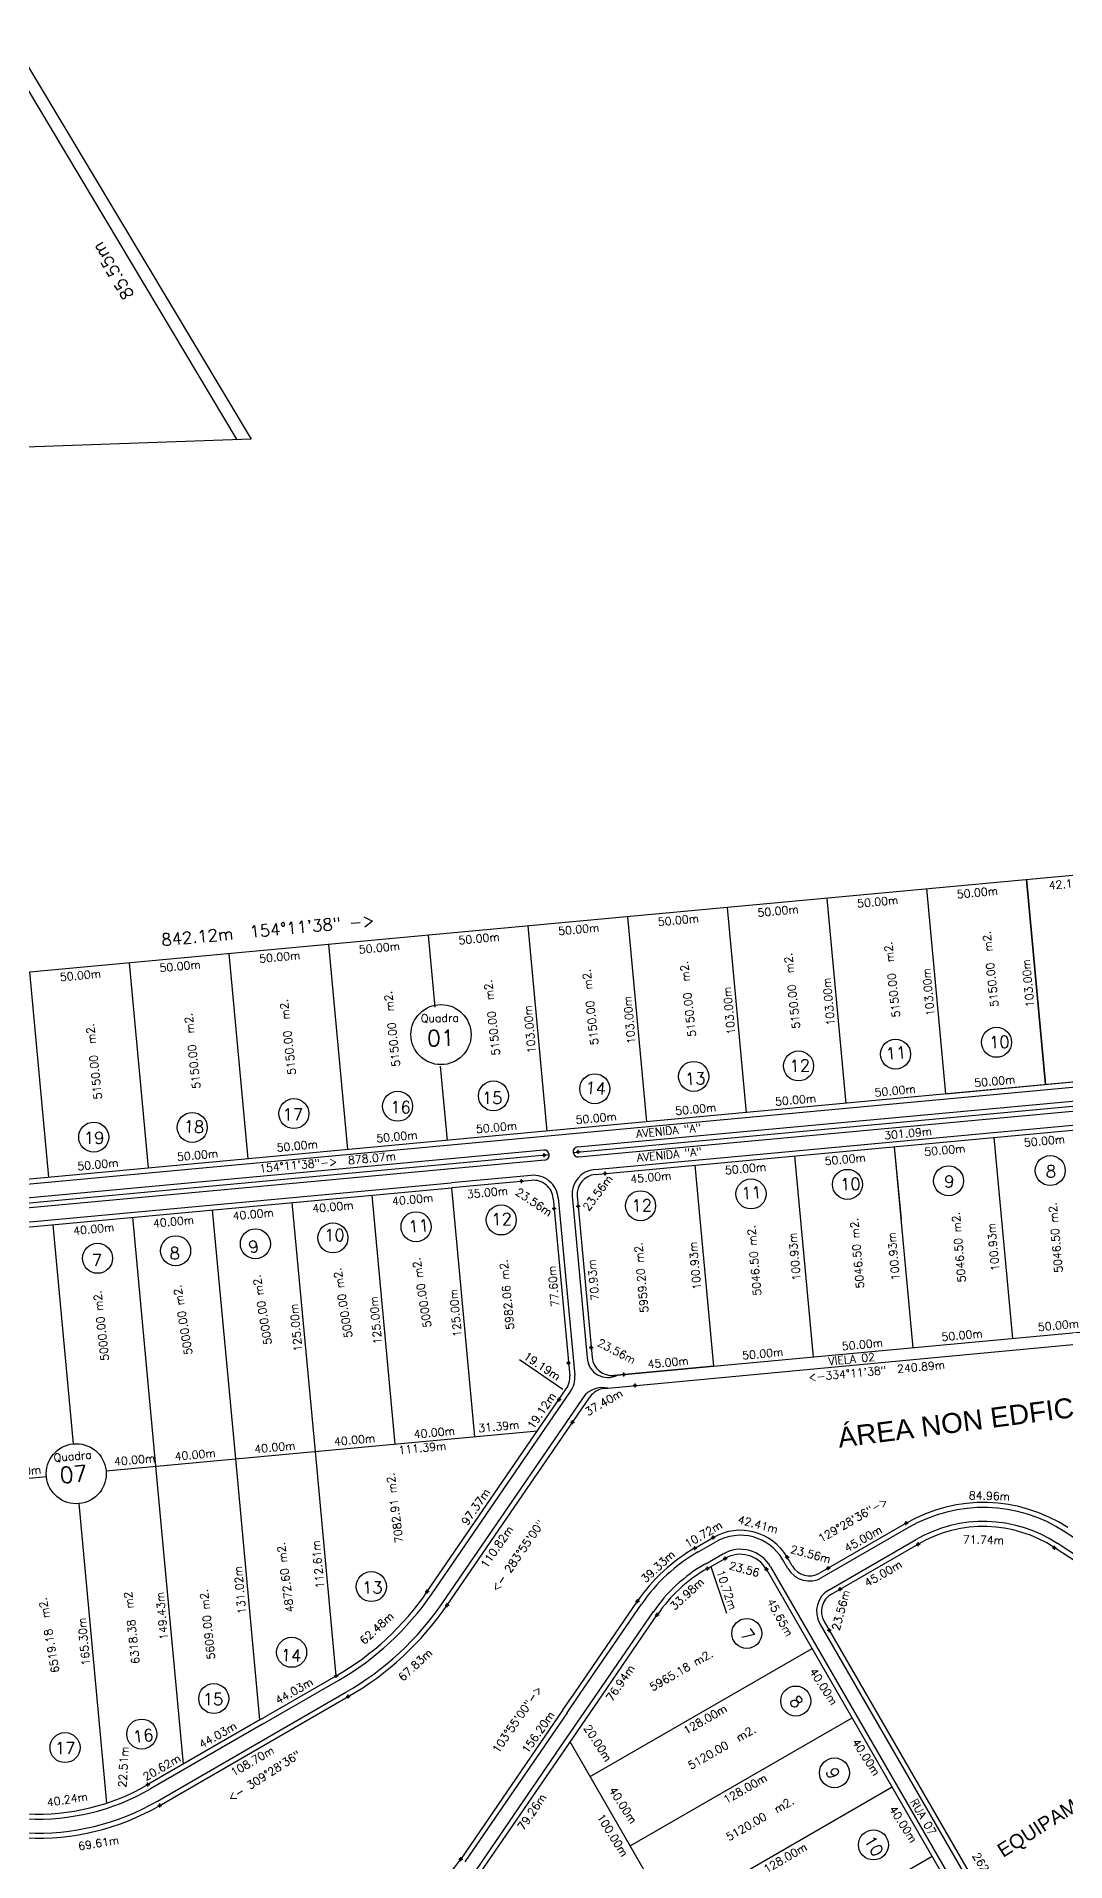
# Model space of a CAD drawing. Extents: x -23785941 to 8798891, y -8418521 to 21897894.
# Drawn here: x -21708 to -21194, y -2314 to -1402 of the extents above; entities that cross this region are included whole.
import ezdxf
from ezdxf.enums import TextEntityAlignment as Align

# ---------------------------------------------------------------- set-up
doc = ezdxf.new("R2010")
doc.units = 0
doc.header["$MEASUREMENT"] = 0
doc.header["$PDMODE"] = 34
doc.header["$PDSIZE"] = 1
doc.layers.get('0').update_dxf_attribs({"linetype": 'CONTINUOUS'})
for name, color, linetype in [('CALCADA', 3, 'CONTINUOUS'), ('REG120_280', 4, 'CONTINUOUS'), ('REG60_100', 2, 'CONTINUOUS'), ('RUA', 1, 'CONTINUOUS'), ('TER_POLI', 5, 'CONTINUOUS'), ('VEGE', 102, 'CONTINUOUS')]:
    doc.layers.add(name, color=color, linetype=linetype)
doc.styles.add('1_5MM', font='romans.shx', dxfattribs={"height": 6})
doc.styles.add('1MM', font='romans.shx', dxfattribs={"height": 4})
doc.styles.add('2_5MM', font='romans.shx', dxfattribs={"height": 10})
doc.styles.add('2MM', font='romans.shx', dxfattribs={"height": 8})

msp = doc.modelspace()

# ---------------------------------------------------------------- linework, layer by layer
for p, q in [((-21726.63, -1405.06), (-21608, -1603.47)), ((-21600.94, -1603.23), (-21843.89, -1611.58)), ((-21204.15, -1925.71), (-21213.62, -1823.15)), ((-21213.62, -1823.15), (-21204.15, -1925.71)), ((-21303.69, -1935.24), (-21313.17, -1832.67)), ((-21253.93, -1930.33), (-21263.41, -1827.77)), ((-21403.27, -1944.44), (-21412.75, -1841.87)), ((-21353.48, -1939.84), (-21362.96, -1837.27)), ((-21509, -1887.02), (-21512.32, -1851.07)), ((-21453.06, -1949.04), (-21462.53, -1846.47)), ((-21602.42, -1962.83), (-21611.9, -1860.27)), ((-21552.63, -1958.23), (-21562.11, -1855.67)), ((-21702, -1972.03), (-21711.47, -1869.47)), ((-21652.21, -1967.43), (-21661.69, -1864.87)), ((-22000.68, -1999.63), (-21126.41, -1918.5)), ((-21502.85, -1953.63), (-21506.28, -1916.48)), ((-21428.99, -1970.66), (-21143.44, -1944.17)), ((-21279.63, -1956.81), (-21276.26, -1993.11)), ((-21279.63, -1956.81), (-21270.31, -2057.31)), ((-21229.85, -1952.19), (-21220.52, -2052.69)), ((-21379.2, -1966.05), (-21369.88, -2066.54)), ((-21329.42, -1961.43), (-21320.09, -2061.93)), ((-21859.15, -2010.58), (-21500.69, -1977.32)), ((-21460.87, -1973.62), (-21500.69, -1977.32)), ((-21489.14, -2101.78), (-21500.69, -1977.31)), ((-21608.63, -2112.87), (-21620.18, -1988.4)), ((-21568.8, -2109.18), (-21580.35, -1984.71)), ((-21568.8, -2109.18), (-21580.35, -1984.71)), ((-21528.97, -2105.48), (-21540.52, -1981.01)), ((-21449.98, -1982.65), (-21441.76, -2071.26)), ((-21440.51, -1981.78), (-21440.05, -1986.76)), ((-21438.02, -1981.55), (-21437.56, -1986.52)), ((-21437.56, -1986.52), (-21430.55, -2062.13)), ((-21689.67, -2105.33), (-21699.84, -1995.79)), ((-21648.46, -2116.57), (-21660.01, -1992.1)), ((-21369.88, -2066.54), (-21170.74, -2048.06)), ((-21424.4, -2077.62), (-21168.46, -2053.62)), ((-21466.87, -2063.16), (-21445.16, -2078.07)), ((-21369.88, -2066.54), (-21419.66, -2071.16)), ((-21419.66, -2071.16), (-21369.88, -2066.54)), ((-21512.93, -2179.2), (-21443.47, -2077.83)), ((-21503.03, -2185.98), (-21431.71, -2081.93)), ((-21673.35, -2118.88), (-21457.89, -2098.88)), ((-21596.53, -2243.33), (-21608.63, -2112.87)), ((-21558.4, -2221.3), (-21568.8, -2109.18)), ((-21943.6, -2143.95), (-21703.22, -2121.65)), ((-21634.65, -2265.36), (-21648.46, -2116.57)), ((-21673.02, -2284.86), (-21686.9, -2135.2)), ((-21379.32, -2157.53), (-21370.04, -2152.16)), ((-21273.69, -2145.01), (-21316.99, -2170.02)), ((-21312.23, -2178.24), (-21268.94, -2153.23)), ((-21028.01, -2269.11), (-21199.7, -2157.14)), ((-21372.92, -2167.7), (-21364.03, -2162.56)), ((-21371.24, -2166.7), (-21363.51, -2189.98)), ((-21320.7, -2207.56), (-21343.54, -2168.04)), ((-21332.81, -2167.61), (-21335.31, -2163.28)), ((-21330.65, -2166.36), (-21333.15, -2162.03)), ((-21438.9, -2229.22), (-21407.94, -2184.04)), ((-21425.44, -2230.8), (-21397.84, -2190.53)), ((-21314.64, -2194.07), (-21170.73, -2443.14)), ((-21431.53, -2271.6), (-21320.7, -2207.56)), ((-21178.12, -2454.33), (-21320.7, -2207.56)), ((-21596.53, -2243.33), (-21558.4, -2221.3)), ((-21646.5, -2286.06), (-21552.39, -2231.69)), ((-21445.17, -2238.36), (-21438.9, -2229.22)), ((-21444.24, -2258.24), (-21425.44, -2230.8)), ((-21443.1, -2239.78), (-21436.84, -2230.63)), ((-21596.53, -2243.33), (-21652.51, -2275.67)), ((-21445.17, -2238.36), (-21496.23, -2312.88)), ((-21411.52, -2306.23), (-21300.69, -2242.2)), ((-21486.33, -2319.67), (-21444.24, -2258.24)), ((-21379, -2362.52), (-21441.53, -2254.29)), ((-21391.51, -2340.87), (-21280.68, -2276.83)), ((-21358.51, -2368), (-21260.67, -2311.47))]:
    msp.add_line(p, q)
at = {"color": 100}
for p, q in [((-21440.06, -1959.65), (-21125.31, -1930.44)), ((-21437.81, -1956.93), (-21125.54, -1927.95)), ((-21437.35, -1961.91), (-21125.08, -1932.93)), ((-21454.72, -1958.5), (-21996.49, -2008.77)), ((-21996.26, -2011.26), (-21452.02, -1960.76)), ((-21454.26, -1963.48), (-21996.03, -2013.75))]:
    msp.add_line(p, q, dxfattribs=at)
at = {"color": 5}
for centre in [(-21506.07, -1900.79), (-21688.29, -2120.26)]:
    msp.add_circle(centre, 15, dxfattribs=at)
for centre in [(-21228.55, -1904.64), (-21279.01, -1910.56), (-21379.85, -1921.69), (-21327.44, -1916.45), (-21479.85, -1931.39), (-21429.26, -1927.88), (-21579.58, -1940.27), (-21527.74, -1936.59), (-21630.33, -1947.2), (-21679.57, -1952.03), (-21201.7, -1968.72), (-21303, -1975.63), (-21252.53, -1973.86), (-21406.4, -1986.31), (-21351.2, -1980.43), (-21476.01, -1993.43), (-21560.09, -2002.39), (-21518.55, -1996.81), (-21677.65, -2012.59), (-21638.63, -2008.82), (-21598.81, -2005.35), (-21540.87, -2176.68), (-21353.29, -2200.11), (-21580.68, -2209.53), (-21619.59, -2232.63), (-21328.85, -2233.87), (-21655.58, -2250.38), (-21693.9, -2257.17), (-21309.51, -2269.77), (-21290.03, -2305.81)]:
    msp.add_circle(centre, 7.5)
for centre, radius, start, end in [((-21454.49, -1960.99), 2.5, 275.30162, 95.30162), ((-21459.94, -1983.58), 10, 5.30147, 95.304), ((-21428.07, -1980.62), 10, 95.30058, 185.30041), ((-21420.59, -2061.21), 10, 185.30147, 275.30056), ((-21451.72, -2072.18), 10, 325.57869, 5.30147), ((-21423.47, -2087.58), 10, 95.35851, 145.57523), ((-21423.47, -2087.58), 10, 95.35851, 145.57207), ((-21356.53, -2175.55), 15, 30.01869, 120.01869), ((-21334.34, -2234.47), 77.22, 120.01869, 145.57869), ((-21305.98, -2189.07), 10, 120.01869, 210.01869)]:
    msp.add_arc(centre, radius, start, end)
at = {"color": 100}
msp.add_arc((-21437.58, -1959.42), 2.5, 95.30162, 275.30162, dxfattribs=at)
at = {"color": 0}
for centre, radius, start, end in [((-21235.12, -2211.77), 77.11, 56.88813, 120.01869), ((-21356.53, -2175.55), 27, 30.01869, 120.01869), ((-21235.12, -2211.77), 65.11, 56.88813, 120.01869), ((-21334.34, -2234.47), 89.22, 120.01869, 145.57869), ((-21321.99, -2161.36), 10, 210.01869, 300.01574), ((-21628.47, -2100.02), 140.06, 300.01869, 325.57869), ((-21628.47, -2100.02), 152.06, 300.01869, 325.57869), ((-21707.42, -2180.64), 109.76, 267.25008, 300.01869), ((-21707.42, -2180.64), 121.76, 267.25008, 300.01869), ((-21568.97, -2263.04), 88.17, 300.01869, 325.57897)]:
    msp.add_arc(centre, radius, start, end, dxfattribs=at)
for p in [(-21454.49, -1960.99), (-21437.58, -1959.42), (-21424.01, -1970.2), (-21465.84, -1974.08), (-21449.52, -1987.63), (-21437.56, -1986.52), (-21431.01, -2057.15), (-21442.35, -2064.9), (-21414.69, -2070.7), (-21409.15, -2076.21), (-21447.08, -2083.1), (-21440.37, -2094.56), (-21370.04, -2152.16), (-21273.69, -2145.01), (-21379.32, -2157.53), (-21364.03, -2162.56), (-21333.15, -2162.03), (-21267.69, -2155.4), (-21199.55, -2157.24), (-21372.92, -2167.7), (-21343.54, -2168.04), (-21312.66, -2167.52), (-21512.93, -2179.2), (-21306.65, -2177.91), (-21503.03, -2185.98), (-21407.94, -2184.04), (-21398.04, -2190.82), (-21312.14, -2198.4), (-21558.4, -2221.3), (-21552.39, -2231.69), (-21652.51, -2275.67), (-21646.5, -2286.06), (-21496.23, -2312.88)]:
    msp.add_point(p)
at = {"layer": 'CALCADA'}
for p, q in [((-21721.32, -1401.89), (-21600.94, -1603.23)), ((-22000.45, -2002.11), (-21126.06, -1920.98)), ((-21429.22, -1968.18), (-21143.67, -1941.68)), ((-21859.39, -2008.09), (-21500.92, -1974.83)), ((-21461.1, -1971.13), (-21500.93, -1974.83)), ((-21447.49, -1982.42), (-21439.27, -2071.03)), ((-21440.05, -1986.76), (-21433.03, -2062.36)), ((-21510.87, -2180.61), (-21441.41, -2079.25)), ((-21505.1, -2184.56), (-21433.78, -2080.51)), ((-21272.44, -2147.17), (-21315.74, -2172.18)), ((-21194.83, -2148.97), (-21022.82, -2261.15)), ((-21378.07, -2159.69), (-21368.78, -2154.33)), ((-21374.17, -2165.53), (-21365.28, -2160.39)), ((-21310.98, -2180.41), (-21267.69, -2155.4)), ((-21026.65, -2267.02), (-21198.33, -2155.05)), ((-21318.54, -2206.31), (-21341.37, -2166.79)), ((-21436.84, -2230.63), (-21405.88, -2185.45)), ((-21427.5, -2229.39), (-21399.91, -2189.12)), ((-21316.8, -2195.32), (-21172.9, -2444.39)), ((-21175.96, -2453.08), (-21318.54, -2206.31)), ((-21595.27, -2245.49), (-21557.15, -2223.46)), ((-21647.75, -2283.9), (-21553.65, -2229.52)), ((-21446.3, -2256.82), (-21427.5, -2229.39)), ((-21443.1, -2239.78), (-21494.17, -2314.3)), ((-21595.27, -2245.49), (-21651.26, -2277.84)), ((-21488.4, -2318.25), (-21446.3, -2256.82))]:
    msp.add_line(p, q, dxfattribs=at)
for centre, radius, start, end in [((-21428.07, -1980.62), 12.5, 95.30058, 185.30041), ((-21459.94, -1983.58), 12.5, 5.30147, 95.304), ((-21420.59, -2061.21), 12.5, 185.30147, 207.77136), ((-21420.59, -2061.21), 12.5, 185.30147, 207.77136), ((-21422.69, -2061.83), 10.35, 182.93286, 297.71791), ((-21451.72, -2072.18), 12.5, 325.57869, 5.30147), ((-21425.17, -2090.11), 12.89, 78.84847, 131.89324), ((-21235.12, -2211.77), 74.61, 56.88813, 120.01869), ((-21356.53, -2175.55), 24.5, 30.01869, 120.01869), ((-21235.12, -2211.77), 67.61, 56.88813, 120.01869), ((-21334.34, -2234.47), 86.72, 120.01869, 145.57869), ((-21356.53, -2175.55), 17.5, 30.01869, 120.01869), ((-21334.34, -2234.47), 79.72, 120.01869, 145.57869), ((-21321.99, -2161.36), 12.5, 210.01869, 300.01574), ((-21305.98, -2189.07), 12.5, 120.01869, 210.01869), ((-21628.47, -2100.02), 142.56, 300.01869, 325.57869), ((-21628.47, -2100.02), 149.56, 300.01869, 325.57869), ((-21707.42, -2180.64), 112.26, 267.25008, 300.01869), ((-21707.42, -2180.64), 119.26, 267.25008, 300.01869)]:
    msp.add_arc(centre, radius, start, end, dxfattribs=at)
at = {"layer": 'REG120_280'}
msp.add_line((-21253.93, -1930.33), (-21166.35, -1922.2), dxfattribs=at)
at = {"layer": 'TER_POLI'}
msp.add_line((-22010.2, -1897.07), (-21171.68, -1819.26), dxfattribs=at)

# ---------------------------------------------------------------- texts
at = {"style": '1MM'}
msp.add_text('85.55m', height=6.18, rotation=120.87544, dxfattribs=at).set_placement((-21670.03, -1519), align=Align.MIDDLE)
at = {"color": 1}
for s, height, rotation, style, p in [('842.12m  154°11\'38" ->', 6, 5.30147, '2MM', (-21592.5, -1848.55)), ('154%%d11\'38"->  878.07m', 4, 5.30147, '1MM', (-21562.75, -1964.57)), ('129%%d28\'36"->', 4, 30.01563, '1MM', (-21300.25, -2143.26)), ('<- 283%%d55\'00"', 4, 55.57869, '1MM', (-21467.65, -2161.25)), (' 103%%d55\'00"->', 4, 55.57869, '1MM', (-21468.81, -2244.14)), ('<- 309%%d28\'36"', 4, 32.84528, '1MM', (-21594.46, -2271.39))]:
    msp.add_text(s, height=height, rotation=rotation, dxfattribs=dict(at, style=style)).set_placement(p, align=Align.MIDDLE)
at = {"color": 1, "char_height": 4, "attachment_point": 1, "style": '1MM'}
for insert, rotation in [((-21516.15, -1890.63), 0.72771), ((-21699.72, -2110.34), 5.03393)]:
    msp.add_mtext('Quadra', dxfattribs=dict(at, insert=insert, rotation=rotation))
at = {"color": 1, "char_height": 8, "attachment_point": 1, "style": '2MM'}
for s, insert, width, rotation in [('01', (-21513.1, -1898.56), 13.788, 0.72771), ('07', (-21696.85, -2117.12), 20.682, 5.03393)]:
    msp.add_mtext(s, dxfattribs=dict(at, insert=insert, width=width, rotation=rotation))
at = {"attachment_point": 1}
for s, insert, char_height, width, rotation, style in [('10', (-21232.35, -1901.67), 6, 2.438, 1.72537, '1_5MM'), ('12', (-21332.06, -1913.39), 6, 6.502, 1.64236, '1_5MM'), ('11', (-21284.13, -1907.37), 6, 5.689, 4.38074, '1_5MM'), ('14', (-21433.7, -1924.17), 6, 2.438, 355.74093, '1_5MM'), ('13', (-21384.36, -1919.95), 6, 4.876, 2.12391, '1_5MM'), ('15', (-21485.59, -1929.34), 6, 2.438, 359.61409, '1_5MM'), ('17', (-21585.25, -1937.69), 6, 0.813, 359.80224, '1_5MM'), ('16', (-21531.38, -1933.98), 6, 3.251, 359.01455, '1_5MM'), ('19', (-21684.54, -1949.46), 6, 1.625, 0.51414, '1_5MM'), ('18', (-21634.47, -1943.55), 6, 4.064, 357.40712, '1_5MM'), ('8', (-21203.92, -1966.13), 6, 4.064, 359.79991, '1_5MM'), ('11', (-21356.32, -1977.24), 6, 5.689, 4.38074, '1_5MM'), ('10', (-21306.8, -1972.66), 6, 2.438, 1.72537, '1_5MM'), ('9', (-21254.67, -1971.15), 6, 2.438, 358.57143, '1_5MM'), ('12', (-21411.01, -1983.26), 6, 6.502, 1.64236, '1_5MM'), ('11', (-21522.6, -1993.85), 6, 3.251, 4.71761, '1_5MM'), ('12', (-21481.02, -1990.2), 6, 3.251, 1.76162, '1_5MM'), ('9', (-21602.76, -2004.23), 6, 7.631, 10.80167, '1_5MM'), ('10', (-21564.49, -1998.02), 6, 2.438, 0.24916, '1_5MM'), ('7', (-21680.54, -2010.57), 6, 3.942, 1.1608, '1_5MM'), ('8', (-21641.72, -2007.11), 6, 4.927, 1.05228, '1_5MM'), ('VIELA 02', (-21312.69, -2062.11), 4, 603.212, 5.65149, '1MM'), ('13', (-21545.6, -2174.25), 6, 4.876, 1.14222, '1_5MM'), ('7', (-21352.07, -2197.09), 6, 3.942, 306.6149, '1_5MM'), ('14', (-21586, -2207.91), 6, 2.438, 358.33141, '1_5MM'), ('15', (-21625.07, -2229.93), 6, 2.438, 0.03361, '1_5MM'), ('8', (-21327.96, -2230.33), 6, 3.677, 311.61983, '1_5MM'), ('16', (-21660.3, -2248.84), 6, 3.251, 6.03824, '1_5MM'), ('17', (-21698.94, -2254.36), 6, 0.813, 359.22456, '1_5MM'), ('9', (-21308.81, -2266.31), 6, 5.883, 297.01219, '1_5MM')]:
    msp.add_mtext(s, dxfattribs=dict(at, insert=insert, char_height=char_height, width=width, rotation=rotation, style=style))
at = {"insert": (-21289.88, -2300.33), "char_height": 6, "attachment_point": 1, "rotation": 300.86229, "style": '1_5MM'}
msp.add_mtext('10', dxfattribs=at)
at = {"layer": 'REG60_100', "style": '1MM'}
for s, rotation, p in [('42.12m', 5.74175, (-21192.24, -1825.34)), ('50.00m', 5.27841, (-21287.91, -1834.35)), ('50.00m', 5.27841, (-21238.12, -1829.75)), ('50.00m', 5.27841, (-21387.49, -1843.55)), ('50.00m', 5.27841, (-21337.7, -1838.95)), ('50.00m', 5.27841, (-21487.06, -1852.75)), ('50.00m', 5.27841, (-21437.27, -1848.15)), ('50.00m', 5.27841, (-21586.64, -1861.95)), ('50.00m', 5.27841, (-21536.85, -1857.35)), ('50.00m', 5.27841, (-21686.21, -1871.15)), ('50.00m', 5.27841, (-21636.43, -1866.55)), ('103.00m', 95.27841, (-21262.64, -1879.57)), ('103.00m', 95.27841, (-21212.84, -1875.12)), ('103.00m', 95.27841, (-21362.2, -1888.92)), ('103.00m', 95.27841, (-21312.42, -1884.32)), ('103.00m', 95.27841, (-21461.78, -1898.12)), ('103.00m', 95.27841, (-21411.99, -1893.52)), ('50.00m', 5.30202, (-21229.41, -1924.03)), ('50.00m', 4.96841, (-21328.94, -1933.42)), ('50.00m', 5.63563, (-21279.2, -1928.8)), ('50.00m', 5.30202, (-21428.55, -1942.51)), ('50.00m', 5.58813, (-21378.77, -1938.02)), ('50.00m', 5.30202, (-21528.12, -1951.75)), ('50.00m', 5.30202, (-21478.34, -1947.13)), ('50.00m', 5.30063, (-21204.59, -1953.86)), ('50.00m', 5.30202, (-21627.7, -1961)), ('50.00m', 5.30202, (-21577.91, -1956.38)), ('50.00m', 5.30063, (-21304.16, -1963.1)), ('50.00m', 5.30063, (-21254.37, -1958.48)), ('50.00m', 5.44508, (-21677.49, -1965.68)), ('45.00m', 5.2998, (-21401.24, -1972.11)), ('50.00m', 5.30063, (-21353.94, -1967.72)), ('35.00m', 5.30397, (-21482.9, -1979.68)), ('23.56m', 326.23502, (-21459.61, -1984.52)), ('23.56m', 53.11597, (-21427.8, -1979.88)), ('40.00m', 5.30063, (-21599.9, -1990.54)), ('40.00m', 5.30063, (-21560.07, -1986.84)), ('40.00m', 5.30063, (-21520.24, -1983.15)), ('40.00m', 5.30063, (-21679.56, -1997.93)), ('40.00m', 5.30063, (-21639.73, -1994.24)), ('100.93m', 95.30063, (-21230.22, -2006.95)), ('100.93m', 95.30063, (-21379.27, -2016.38)), ('100.93m', 95.30063, (-21329.49, -2011.76)), ('100.93m', 95.30063, (-21280.01, -2011.57)), ('70.93m', 95.30147, (-21429.98, -2023.45)), ('77.60m', 95.30147, (-21449.92, -2026.63)), ('125.00m', 95.30147, (-21538.73, -2043.61)), ('125.00m', 95.30147, (-21498.9, -2039.92)), ('125.00m', 95.30147, (-21578.56, -2047.31)), ('50.00m', 5.30147, (-21245.78, -2051.01)), ('50.00m', 5.29675, (-21197.62, -2046.08)), ('19.19m', 326.23502, (-21455.54, -2066.54)), ('23.56m', 332.23757, (-21418.32, -2059.07)), ('50.00m', 5.29952, (-21345.35, -2060.25)), ('50.00m', 5.30341, (-21295.57, -2055.63)), ('45.00m', 5.30063, (-21392.65, -2064.64)), ('37.40m', 30.0298, (-21424.75, -2084.63)), ('19.12m', 55.57869, (-21455.79, -2088.73)), ('40.00m', 5.30147, (-21509.43, -2099.65)), ('31.39m', 5.30147, (-21477.2, -2096.6)), ('40.00m', 5.30147, (-21589.08, -2107.04)), ('40.00m', 5.30147, (-21549.25, -2103.34)), ('111.39m', 5.30147, (-21515.39, -2107.37)), ('40.00m', 5.30147, (-21659.14, -2113.31)), ('40.00m', 5.30147, (-21628.91, -2110.74)), ('40.00m', 5.30147, (-21716.1, -2119.13)), ('97.37m', 55.57869, (-21488.71, -2136.78)), ('84.96m', 358.45341, (-21232.09, -2131.33)), ('42.41m', 345.01869, (-21347.71, -2145.63)), ('110.82m', 55.57536, (-21478.15, -2156.76)), ('10.72m', 30.0298, (-21374.97, -2150.51)), ('45.00m', 30.01563, (-21295.17, -2152.8)), ('71.74m', 358.45341, (-21235.08, -2153.31)), ('112.61m', 95.30147, (-21567.58, -2165.6)), ('39.33m', 42.80397, (-21397.69, -2166.62)), ('131.02m', 95.30147, (-21606.56, -2178.47)), ('10.72m', 288.59147, (-21363.31, -2178.32)), ('23.56', 345.01869, (-21354.51, -2167.97)), ('45.00m', 30.01508, (-21285.17, -2170.12)), ('149.43m', 95.30147, (-21645.54, -2191.33)), ('33.98m', 42.63286, (-21383.2, -2180.34)), ('45.65m', 298.84839, (-21336.68, -2192.12)), ('165.30m', 95.30147, (-21684.52, -2204.19)), ('62.48m', 42.75306, (-21538.2, -2197.43)), ('67.83m', 42.75306, (-21518.91, -2215.8)), ('44.03m', 30.01869, (-21579.46, -2228.85)), ('76.94m', 55.57869, (-21416.49, -2224.82)), ('40.00m', 302.77776, (-21314.89, -2226.71)), ('156.20m', 55.38036, (-21457.53, -2249.47)), ('128.00m', 30.01869, (-21374.12, -2243.05)), ('44.03m', 30.01869, (-21617.59, -2250.88)), ('20.00m', 302.93248, (-21427.71, -2254.89)), ('22.51m', 86.59047, (-21664.72, -2266.83)), ('20.62m', 30.01869, (-21645.58, -2267.05)), ('108.70m', 30.01869, (-21600.33, -2264)), ('40.00m', 302.77776, (-21293.61, -2261.96)), ('40.24m', 9.03083, (-21692.77, -2283.08)), ('40.00m', 302.77776, (-21415.12, -2286.01)), ('128.00m', 30.01869, (-21354.11, -2277.68)), ('79.26m', 55.57869, (-21460.64, -2289.24)), ('40.00m', 302.77776, (-21275.13, -2295.52)), ('100.00m', 302.08952, (-21420.33, -2300.93)), ('69.61m', 9.27496, (-21677.12, -2304.92)), ('128.00m', 30.01869, (-21334.1, -2312.32)), ('262.65m', 301.41731, (-21232.78, -2320.43))]:
    msp.add_text(s, height=4, rotation=rotation, dxfattribs=at).set_placement(p, align=Align.MIDDLE)
for s, rotation, p in [('5150.00  m2.', 96.26152, (-21228.38, -1867.69)), ('5150.00  m2.', 96.26152, (-21327.51, -1878.56)), ('5150.00  m2.', 96.26152, (-21277.56, -1872.95)), ('5150.00  m2.', 96.26152, (-21428.25, -1886.7)), ('5150.00  m2.', 96.26152, (-21379.56, -1882.65)), ('5150.00  m2.', 96.26152, (-21477.43, -1891.97)), ('5150.00  m2.', 96.26152, (-21579.42, -1901.67)), ('5150.00  m2.', 96.26152, (-21527.37, -1897.57)), ('5150.00  m2.', 96.26152, (-21676.28, -1913.88)), ('5150.00  m2.', 96.26152, (-21627.1, -1908.62)), (' 5046.50 m2.', 95.07425, (-21195.74, -2003.28)), (' 5046.50 m2.', 95.07425, (-21346.31, -2014.76)), (' 5046.50 m2.', 95.07425, (-21294.91, -2011.14)), (' 5046.50 m2.', 95.07425, (-21244.12, -2008.12)), ('5959.20 m2.', 95.22417, (-21402.87, -2021.91)), ('5000.00 m2.', 99.38417, (-21512.52, -2029.22)), ('5982.06 m2.', 95.56783, (-21470.01, -2030.38)), ('5000.00 m2.', 99.38417, (-21592.24, -2037.92)), ('5000.00 m2.', 99.38417, (-21551.98, -2034.38)), ('5000.00 m2.', 96.36863, (-21672.72, -2045.96)), ('5000.00 m2.', 99.38417, (-21631.93, -2042.93)), ('7082.91 m2.', 97.41295, (-21526, -2136.99)), ('4872.60 m2.', 97.41295, (-21580.66, -2171.69)), ('6318.38  m2', 96.13655, (-21657.37, -2196.93)), (' 5609.00 m2.', 96.13655, (-21619.43, -2196.61)), (' 6519.18  m2.', 99.85653, (-21698.54, -2201.86)), ('5965.18 m2.', 30.06347, (-21384.43, -2221.25)), ('5120.00  m2.', 30.06347, (-21364.16, -2259.77)), ('5120.00  m2.', 30.06347, (-21345.15, -2295.5))]:
    msp.add_text(s, height=4, rotation=rotation, dxfattribs=at).set_placement(p, align=Align.BOTTOM_CENTER)
at = {"layer": 'RUA', "style": '1MM'}
for s, rotation, p in [('301.09m', 5.3198, (-21272.73, -1950.1)), ('<-334%%d11\'38"  240.89m', 5.36313, (-21288.44, -2068.9)), ('23.56m', 345.01722, (-21321.39, -2160.5)), ('23.56m', 75.01861, (-21306.34, -2188.45))]:
    msp.add_text(s, height=4, rotation=rotation, dxfattribs=at).set_placement(p, align=Align.MIDDLE)
at = {"layer": 'RUA', "char_height": 4, "attachment_point": 1, "style": '1_5MM'}
for s, insert, width, rotation in [('\\Fromant.shx;AVENIDA "A"', (-21408.79, -1948.39), 1478.691, 5.5957), ('\\Fromant.shx;AVENIDA "A"', (-21408.44, -1960.33), 1478.691, 5.5957), ('RUA 07', (-21268.45, -2282.1), 808.839, 300.11728)]:
    msp.add_mtext(s, dxfattribs=dict(at, insert=insert, width=width, rotation=rotation))
at = {"layer": 'VEGE', "attachment_point": 1}
for s, insert, char_height, width, rotation, style in [('\\fArial|b0|i0|c0|p34;ÁREA NON EDFICANT "B".', (-21308.43, -2097.36), 10, 262.446, 7.40444, '2_5MM'), ('\\fArial|b0|i0|c0|p34;EQUIPAMENTO COMUNITÁRIO\\Fromant.shx;.', (-21229.04, -2306.43), 7, 664.18, 32.365, '1_5MM')]:
    msp.add_mtext(s, dxfattribs=dict(at, insert=insert, char_height=char_height, width=width, rotation=rotation, style=style))

doc.saveas('drawing.dxf')
